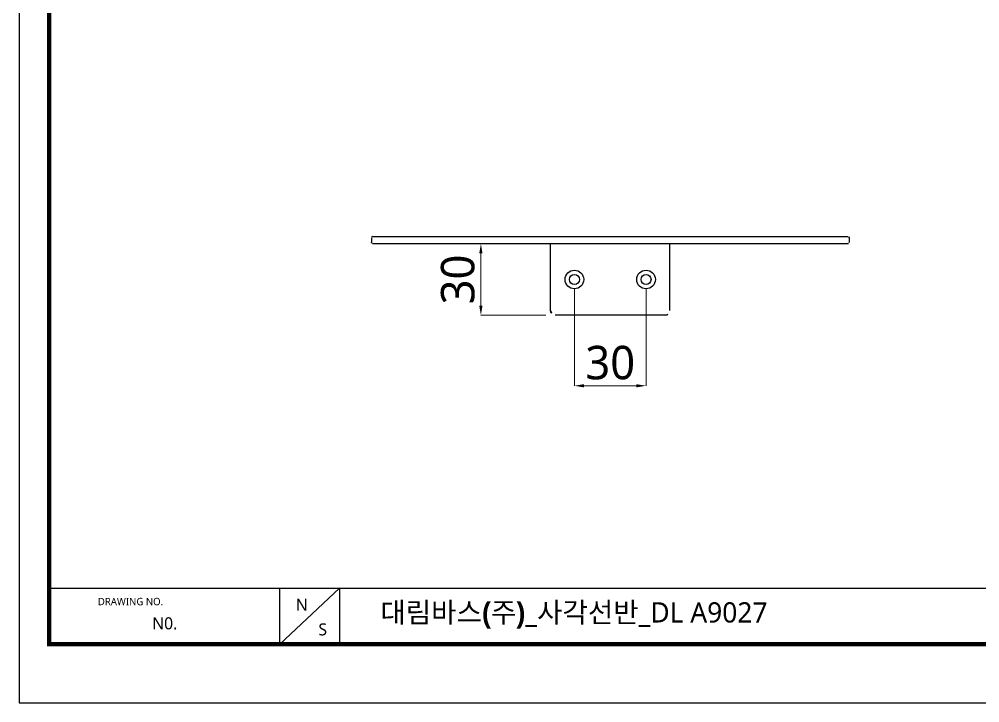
# Model space of a CAD drawing. Extents: x 16296675035 to 16296675816, y -37409618718 to -37409618145.
# Drawn here: x 16296675034.9 to 16296675437.1, y -37409618717.6 to -37409618431.4 of the extents above; entities that cross this region are included whole.
import ezdxf

# ---------------------------------------------------------------- set-up
doc = ezdxf.new("R2010")
doc.units = 0
doc.header["$LTSCALE"] = 10
doc.header["$MEASUREMENT"] = 0
doc.header["$PDMODE"] = 3
doc.header["$PDSIZE"] = -10
doc.layers.get('0').update_dxf_attribs({"linetype": 'CONTINUOUS'})
doc.layers.get('DEFPOINTS').update_dxf_attribs({"linetype": 'CONTINUOUS'})
doc.layers.add('1', color=7, linetype='CONTINUOUS')
doc.layers.add('BODY', color=7, linetype='CONTINUOUS')
doc.styles.add('Daelim Dimension', font='')
doc.styles.get('Daelim Dimension').set_extended_font_data('NanumGothic')
doc.dimstyles.new('DEFAULT', dxfattribs={"dimscale": 2, "dimtxt": 2, "dimasz": 2, "dimexe": 0, "dimexo": 2, "dimgap": 1, "dimtad": 1, "dimdec": 1, "dimzin": 9, "dimdsep": 46, "dimtxsty": 'Daelim Dimension', "dimcen": 0.5, "dimclrd": 252, "dimclre": 252, "dimclrt": 3, "dimadec": 1, "dimazin": 0, "dimtfac": 1, "dimtdec": 1, "dimtix": 1, "dimtmove": 0, "dimatfit": 3, "dimfxl": 1, "dimtolj": 1, "dimtzin": 1, "dimlwd": 9, "dimlwe": 9, "dimarcsym": 0})

# ---------------------------------------------------------------- blocks, each defined once
blk = doc.blocks.new('*D0')
at = {"color": 5, "lineweight": 9, "ltscale": 0.5, "transparency": 16777216}
for p, q in [((16296675232.18484, -37409618525.37096), (16296675228.18488, -37409618525.37096)), ((16296675228.18488, -37409618529.37096), (16296675228.18488, -37409618551.37096)), ((16296675255.35303, -37409618555.37096), (16296675228.18488, -37409618555.37096))]:
    blk.add_line(p, q, dxfattribs=at)
at = {"color": 5, "ltscale": 0.5, "transparency": 16777216}
for points in [[(16296675227.51822, -37409618529.37096), (16296675228.85155, -37409618529.37096), (16296675228.18488, -37409618525.37096)], [(16296675227.51822, -37409618551.37096), (16296675228.85155, -37409618551.37096), (16296675228.18488, -37409618555.37096)]]:
    blk.add_solid(points, dxfattribs=at)
at = {"layer": 'DEFPOINTS', "color": 0, "ltscale": 0.5, "transparency": 16777216}
for p in [(16296675228.18484, -37409618525.37096), (16296675228.18488, -37409618555.37096), (16296675259.35303, -37409618555.37096)]:
    blk.add_point(p, dxfattribs=at)
at = {"color": 7, "ltscale": 0.5, "transparency": 16777216, "insert": (16296675218.55399, -37409618540.37096), "char_height": 14, "attachment_point": 5, "rotation": 90, "style": 'Daelim Dimension'}
blk.add_mtext('\\A1;30', dxfattribs=at)
blk = doc.blocks.new('*D5')
at = {"color": 5, "lineweight": 9, "ltscale": 0.5, "transparency": 16777216}
for p, q in [((16296675267.35303, -37409618544.37096), (16296675267.35303, -37409618584.8816)), ((16296675297.35303, -37409618544.37096), (16296675297.35303, -37409618584.8816)), ((16296675271.35303, -37409618584.8816), (16296675293.35303, -37409618584.8816))]:
    blk.add_line(p, q, dxfattribs=at)
at = {"color": 5, "ltscale": 0.5, "transparency": 16777216}
for points in [[(16296675271.35303, -37409618584.21494), (16296675271.35303, -37409618585.54826), (16296675267.35303, -37409618584.8816)], [(16296675293.35303, -37409618584.21494), (16296675293.35303, -37409618585.54826), (16296675297.35303, -37409618584.8816)]]:
    blk.add_solid(points, dxfattribs=at)
at = {"layer": 'DEFPOINTS', "color": 0, "ltscale": 0.5, "transparency": 16777216}
for p in [(16296675267.35303, -37409618540.37096), (16296675297.35303, -37409618540.37096), (16296675297.35303, -37409618584.8816)]:
    blk.add_point(p, dxfattribs=at)
at = {"color": 7, "ltscale": 0.5, "transparency": 16777216, "insert": (16296675282.35303, -37409618575.2507), "char_height": 14, "attachment_point": 5, "style": 'Daelim Dimension'}
blk.add_mtext('\\A1;30', dxfattribs=at)

msp = doc.modelspace()

# ---------------------------------------------------------------- linework, layer by layer
msp.add_line((16296675257.35, -37409618525.37), (16296675307.35, -37409618525.37))
at = {"color": 5}
msp.add_line((16296675047.42, -37409618669.64), (16296675676.44, -37409618669.64), dxfattribs=at)
at = {"color": 5, "ltscale": 40}
for p, q in [((16296675143.84, -37409618669.64), (16296675143.84, -37409618693.18)), ((16296675143.84, -37409618669.64), (16296675143.84, -37409618693.18)), ((16296675169.03, -37409618669.64), (16296675143.84, -37409618693.18)), ((16296675169.03, -37409618669.64), (16296675143.84, -37409618693.18)), ((16296675169.03, -37409618669.64), (16296675169.03, -37409618693.18)), ((16296675169.03, -37409618669.64), (16296675169.03, -37409618693.18))]:
    msp.add_line(p, q, dxfattribs=at)
at = {"ltscale": 0.5}
msp.add_lwpolyline([(16296675034.86, -37409618717.6), (16296675816.06, -37409618717.6), (16296675816.06, -37409618145.2), (16296675034.86, -37409618145.2)], close=True, dxfattribs=at)
at = {"color": 5, "linetype": 'ByBlock', "lineweight": 200, "const_width": 1.8}
msp.add_lwpolyline([(16296675047.42, -37409618693.09), (16296675803.42, -37409618693.09), (16296675803.42, -37409618158.49), (16296675047.42, -37409618158.49)], close=True, dxfattribs=at)
for centre in [(16296675267.35, -37409618540.37), (16296675297.35, -37409618540.37)]:
    msp.add_circle(centre, 2.1)
at = {"layer": '1', "color": 0}
for centre in [(16296675267.35, -37409618540.37), (16296675297.35, -37409618540.37)]:
    msp.add_circle(centre, 3.9, dxfattribs=at)
at = {"layer": 'BODY', "ltscale": 0.7}
for p, q in [((16296675182.35, -37409618522.87), (16296675182.35, -37409618524.87)), ((16296675182.85, -37409618522.37), (16296675381.85, -37409618522.37)), ((16296675382.35, -37409618522.87), (16296675382.35, -37409618524.87)), ((16296675182.85, -37409618525.37), (16296675381.85, -37409618525.37)), ((16296675257.35, -37409618553.37), (16296675257.35, -37409618525.37)), ((16296675307.35, -37409618553.37), (16296675307.35, -37409618525.37)), ((16296675305.35, -37409618555.37), (16296675259.35, -37409618555.37))]:
    msp.add_line(p, q, dxfattribs=at)
for centre, radius, start, end in [((16296675182.85, -37409618522.87), 0.5, 90, 180), ((16296675381.85, -37409618522.87), 0.5, 0, 90), ((16296675182.85, -37409618524.87), 0.5, 180, 270), ((16296675381.85, -37409618524.87), 0.5, 270, 0), ((16296675259.35, -37409618553.37), 2, 180, 270), ((16296675305.35, -37409618553.37), 2, 270, 0)]:
    msp.add_arc(centre, radius, start, end, dxfattribs=at)

# ---------------------------------------------------------------- texts
at = {"color": 5, "ltscale": 40, "style": 'Daelim Dimension'}
msp.add_text('DRAWING NO.', height=3.0828, dxfattribs=at).set_placement((16296675067.78, -37409618676.76))
at = {"attachment_point": 1, "style": 'Daelim Dimension'}
for s, insert, char_height, width in [('N', (16296675150.69, -37409618674.06), 5.04, 7.0408), ('N0. ', (16296675090.55, -37409618681.81), 5.045, 31.6487), ('S', (16296675160.16, -37409618684.34), 5.04, 7.0408)]:
    msp.add_mtext(s, dxfattribs=dict(at, insert=insert, char_height=char_height, width=width))
at = {"color": 2, "insert": (16296675186.09, -37409618675.52), "char_height": 8.4766, "width": 501.4063, "attachment_point": 1, "style": 'Daelim Dimension'}
msp.add_mtext('{\\fPretendard Variable SemiBold|b0|i0|c129|p2;대림바스(주)}_{\\fGulim|b0|i0|c129|p50;사각선반}_DL A9027', dxfattribs=at)

# ---------------------------------------------------------------- dimensions: what is measured, and where the dimension line sits
at = {"color": 5, "ltscale": 0.5}
dim = msp.add_linear_dim(base=(16296675228.18, -37409618555.37), p1=(16296675228.18, -37409618525.37), p2=(16296675259.35, -37409618555.37), angle=90, dimstyle='DEFAULT', override={"dimtxt": 7, "dimclrd": 5, "dimclre": 5, "dimclrt": 7}, dxfattribs=at)
dim.commit()
dim.dimension.update_dxf_attribs({"geometry": '*D0', "text_midpoint": (16296675218.55, -37409618540.37)})
dim = msp.add_linear_dim(base=(16296675297.35, -37409618584.88), p1=(16296675267.35, -37409618540.37), p2=(16296675297.35, -37409618540.37), dimstyle='DEFAULT', override={"dimtxt": 7, "dimclrd": 5, "dimclre": 5, "dimclrt": 7}, dxfattribs=at)
dim.commit()
dim.dimension.update_dxf_attribs({"geometry": '*D5', "text_midpoint": (16296675282.35, -37409618575.25)})

doc.saveas('drawing.dxf')
